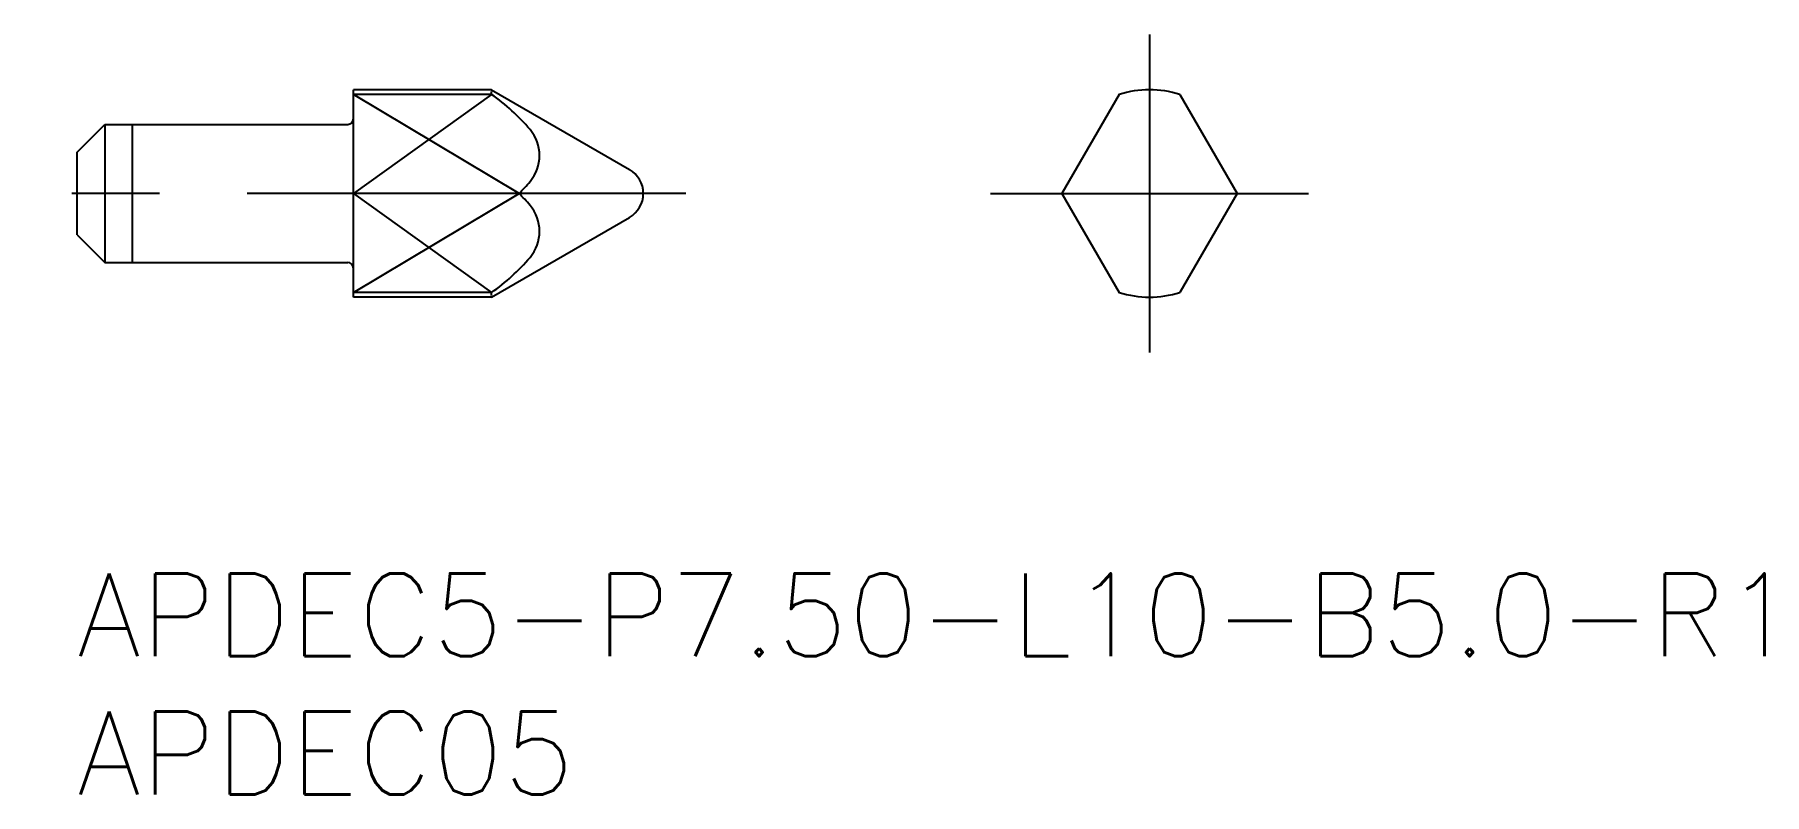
# Model space of a CAD drawing. Extents: x -1.5 to 61.1, y -8 to 19.5.
import ezdxf

# ---------------------------------------------------------------- set-up
doc = ezdxf.new("R2010")
doc.units = 0
doc.header["$LTSCALE"] = 0.5
doc.linetypes.add('CENTER', pattern=[50.8, 31.75, -6.35, 6.35, -6.35])
for name, color, linetype in [('MSM_CENTER', 1, 'CENTER'), ('MSM_CONTINUOUS', 7, 'CONTINUOUS'), ('MSM_NARROW', 5, 'CONTINUOUS'), ('MSM_PART_NUMBER', 7, 'CONTINUOUS')]:
    doc.layers.add(name, color=color, linetype=linetype)
doc.styles.get("Standard").update_dxf_attribs({"font": 'txt.shx', "height": 1, "bigfont": 'bigfont.shx'})

# ---------------------------------------------------------------- blocks, each defined once
blk = doc.blocks.new('*U16')
at = {"layer": 'MSM_PART_NUMBER'}
blk.add_text('APDEC5-P7.50-L10-B5.0-R1', height=3, dxfattribs=at).set_placement((0, -3))
blk = doc.blocks.new('*U17')
at = {"layer": 'MSM_PART_NUMBER'}
blk.add_text('APDEC05', height=3, dxfattribs=at).set_placement((0, -8))

msp = doc.modelspace()

# ---------------------------------------------------------------- linework, layer by layer
at = {"layer": 'MSM_CENTER'}
for p, q in [((38.815, 19.5), (38.815, 8)), ((22.032, 13.75), (-1.537, 13.75)), ((33.065, 13.75), (44.565, 13.75))]:
    msp.add_line(p, q, dxfattribs=at)
at = {"layer": 'MSM_CONTINUOUS'}
for p, q in [((10, 10), (10, 17.5)), ((15, 17.5), (10, 17.5)), ((15, 17.335), (10, 17.335)), ((15, 17.5), (19.995, 14.616)), ((37.715, 17.335), (35.645, 13.75)), ((39.915, 17.335), (41.985, 13.75)), ((0, 15.25), (1, 16.25)), ((1, 16.25), (9.8, 16.25)), ((1, 16.25), (1, 11.25)), ((0, 12.25), (0, 15.25)), ((15.999, 13.75), (10, 13.75)), ((35.645, 13.75), (37.715, 10.165)), ((41.985, 13.75), (39.915, 10.165)), ((15, 10), (19.995, 12.884)), ((0, 12.25), (1, 11.25)), ((1, 11.25), (9.8, 11.25)), ((15, 10.165), (10, 10.165)), ((15, 10), (10, 10))]:
    msp.add_line(p, q, dxfattribs=at)
for centre, radius, start, end in [((10.776, 11.298), 7.368, 40.30228, 55.01924), ((38.815, 13.75), 3.75, 72.94238, 107.05762), ((9.8, 16.45), 0.2, 270, 0), ((15.285, 15.123), 1.455, 319.69772, 40.30228), ((19.495, 13.75), 1, 300, 60), ((10.776, 18.947), 7.368, 315.14226, 319.69772), ((10.776, 8.553), 7.368, 40.30228, 44.85774), ((15.285, 12.377), 1.455, 319.69772, 40.30228), ((10.776, 16.202), 7.368, 304.98076, 319.69772), ((9.8, 11.05), 0.2, 0, 90), ((38.815, 13.75), 3.75, 252.94238, 287.05762)]:
    msp.add_arc(centre, radius, start, end, dxfattribs=at)
at = {"layer": 'MSM_NARROW'}
for p, q in [((15.999, 13.75), (10, 17.335)), ((15, 17.335), (10, 13.75)), ((15, 17.335), (15, 17.442)), ((2, 16.25), (2, 11.25)), ((10, 10.165), (15.999, 13.75)), ((10, 13.75), (15, 10.165)), ((15, 10.058), (15, 10.165))]:
    msp.add_line(p, q, dxfattribs=at)

# ---------------------------------------------------------------- block references
at = {"layer": 'MSM_CONTINUOUS'}
for name in ['*U16', '*U17']:
    msp.add_blockref(name, (0, 0), dxfattribs=at)

doc.saveas('drawing.dxf')
